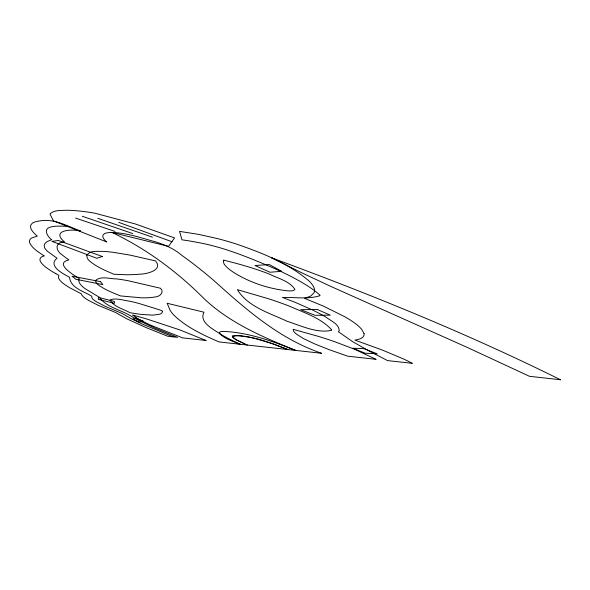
<?xml version="1.0" encoding="UTF-8"?>
<svg xmlns="http://www.w3.org/2000/svg" width="590" height="590" viewBox="0 0 590 590"><rect width="100%" height="100%" fill="white"/><g stroke="black" fill="none" stroke-linecap="round" stroke-linejoin="round"><path stroke-width="0.89" d="M66.965 226.228L56.729 226.125A82.194 15.377 16.8 0 0 49.929 227.305C42.841 229.281 47.871 237.151 51.765 239.724C48.461 240.742 42.657 242.984 44.516 247.468A89.82 15.635 16.7 0 0 47.635 251.443L57.046 258.243C47.207 265.861 63.668 274.062 69.495 277.271C70.608 288.075 83.987 291.423 91.841 296.239L91.701 297.5L92.748 299.027A51.47 7.338 16.5 0 0 96.48 301.8L105.3 306.387L122.211 313.497L130.921 318.519L142.397 324.102L173.106 336.838M75.564 218.071L114.984 231.428M82.298 216.272L132.743 233.552M97.837 218.33L152.449 237.165M118.715 222.364L172.096 241.782M239.282 344.169C232.63 340.873 224.347 339.036 219.443 333.173L219.473 332.524A39.552 5.679 15.5 0 1 222.393 331.388C247.77 332.126 272.233 341.064 295.583 350.401C263.236 337.251 229.953 323.143 204.243 298.828C177.391 271.82 146.394 248.788 111.923 232.431L110.005 232.504A51.323 10.155 16.6 0 0 104.614 233.596C100.352 235.535 104.364 240.278 106.738 241.989L53.373 220.844L49.958 213.934C54.236 209.804 61.013 210.608 66.493 210.246A94.319 18.851 16.8 0 1 94.503 213.108L135.434 223.994L174.574 237.94L168.541 246.384L111.923 232.431C125.449 232.836 138.51 237.003 151.409 240.72C162.552 243.663 173.158 247.962 182.044 255.514C193.085 263.339 203.661 271.791 213.927 280.604C246.369 309.794 279.512 338.977 321.639 353.292L219.008 341.92C203.277 335.076 187.229 327.686 174.581 315.812A303.245 46.241 13.9 0 1 170.2 310.532L167.162 303.267L203.97 312.206C198.675 322.487 213.705 329.375 220.409 334.11A168.386 25.444 14.7 0 0 234.665 341.603L240.432 344.295M247.417 345.069L235.734 339.597L232.519 337.288L232.327 335.828C251.421 334.796 270.183 342.93 287.846 349.546L272.425 343.631L256.635 338.948A26.144 3.761 15.5 0 0 247.918 337.008C243.161 336.632 237.541 334.309 233.08 336.521L233.389 337.561L236.31 339.788L244.584 343.867M55.703 273.62L58.875 275.36C57.245 278.421 60.645 281.194 62.702 282.994A95.138 14.374 16.4 0 0 70.217 288.038L81.339 293.827L82.069 295.428L83.898 297.264A64.76 9.248 16.4 0 0 88.611 300.435L98.309 305.355L115.507 312.486L127.27 319.05L147.117 328.011L167.708 336.234L177.583 337.332L154.713 327.996L139.675 320.923A128.937 18.452 15.7 0 1 130.419 315.709C120.272 309.603 106.547 307.353 99.304 297.242L85.13 288.702A108.582 16.66 16.1 0 1 81.162 285.228C79.525 283.517 78.05 280.943 79.208 278.576C74.657 275.53 53.498 263.501 68.919 259.866A120.456 21.373 16.3 0 1 62.245 254.895C55.209 250.706 54.723 241.635 64.686 242.129C50.076 229.776 72.496 228.854 80.727 231.081C67.149 226.088 53.646 217.946 38.704 221.103A93.854 17.538 16.9 0 0 32.48 223.079C27.162 227.15 33.999 233.308 37.332 236.125L31.816 237.91A108.803 18.939 16.7 0 0 29.795 243.014C32.752 248.943 38.933 252.328 44.198 255.942M55.829 273.642A103.125 16.638 16.6 0 1 44.044 255.883M95.484 280.53C95.801 284.513 100.588 286.187 103.427 288.208A50.165 7.869 16.5 0 0 112.528 292.647L120.508 295.915L141.054 297.788A144.919 23.6 17.6 0 0 154.949 296.969C159.411 296.969 164.927 292.33 160.436 288.237L127.647 280.626A69.369 10.922 16.3 0 0 116.215 278.864C109.666 278.959 100.779 275.655 95.484 280.53M364.052 333.549L364.008 335.452C362.496 338.955 358.167 339.464 354.863 340.083L382.453 350.106L403.486 358.956A117.108 17.811 15.1 0 1 412.336 363.337L387.542 360.593L368.271 350.563L352.518 341.581L338.409 331.757L339.228 330.584C338.97 323.976 330.99 320.997 326.425 317.457A117.734 20.303 15.8 0 0 312.685 310.089L295.457 302.449L282.662 297.5C294.919 297.036 308.091 299.565 319.876 295.693L320.068 295.295A147.139 28.128 16.2 0 0 303.813 283.547A149.631 28.563 16.3 0 0 272.882 267.794C248.272 257.262 223.241 246.937 196.758 242.269A74.805 15.207 15.9 0 0 183.962 240.101L181.963 239.828L179.537 231.376L198.469 234.348L217.356 238.559A68.447 14.462 15.9 0 1 235.749 243.84C261.79 252.763 288.436 263.111 309.448 281.364A128.701 25.953 16.2 0 1 313.998 292.802L310.768 296.025L304.632 298.393L323.386 306.092L345.12 316.926A133.038 23.253 15.7 0 1 358.713 326.263L361.412 328.94L364.052 333.549M98.523 297.426L98.287 299.322L114.416 303.341L114.327 301.446L98.523 297.426M86.833 255.249C86.354 260.02 91.826 262.602 95.056 265.028A60.32 10.591 16.6 0 0 105.027 270.368L113.804 274.239L125.257 274.719A236.066 43.291 18.7 0 0 139.616 274.18C146.246 274.173 163.607 270.338 155.509 260.92L129.66 255.028L112.69 252.247A74.591 13.223 16.5 0 0 102.358 251.355C97.232 251.547 90.064 250.212 86.833 255.249M331.617 329.758L331.484 330.297C317.243 333.697 300.517 325.525 287.065 321.27C269.689 313.039 247.955 306.925 237.372 289.661L268.693 298.806A87.143 14.934 15.6 0 1 289.609 306.24C304.056 312.663 320.82 317.907 331.617 329.758M162.353 311.682L162.162 312.427A95.344 13.998 17 0 1 159.897 314.153L152.958 315.141L141.512 314.441A77.762 11.358 16.9 0 1 129.903 312.678C123.391 308.924 113.959 306.962 110.124 300.155L110.455 299.668C116.459 297.862 122.963 300.281 129.011 301.07A34.08 4.926 16.4 0 1 138.466 303.312L158.865 309.625L162.265 310.856L162.353 311.682M223.721 260.161C222.282 263.811 226.398 266.702 228.714 268.87A85.063 17.575 14.9 0 0 235.668 273.664C251.51 283.171 269.505 288.916 287.846 290.855A22.855 4.536 15.3 0 0 293.532 290.509L294.911 289.343C289.587 281.046 277.971 278.443 269.446 274.121C254.585 268.31 239.201 263.973 223.721 260.161M135.405 318.003L132.971 318.991L139.041 322.147L143.355 321.174L135.405 318.003M102.306 256.51L96.797 258.272L51.964 241.362L58.469 240.506L102.306 256.51M281.651 271.326L269.94 272.241L254.976 265.522L269.283 264.541L281.651 271.326M317.398 309.529L300.671 309.676L315.023 315.296L330.26 315.163L317.398 309.529M363.905 348.638L352.791 348.218L365.173 353.218L377.172 353.794L363.905 348.638M205.999 340.482L182.612 337.886L150.03 324.935L139.137 319.485L132.676 315.053A69.827 9.034 16.4 0 1 147.006 319.065L180.164 330.017L205.999 340.482M375.948 359.31L347.702 356.176L329.397 349.767L314.684 343.904L303.644 338.653L296.445 334.11A71.501 11.608 14.6 0 1 293.296 330.378L293.201 329.338L317.995 336.263A80.203 12.213 15.2 0 1 334.832 341.743L354.848 349.369L375.948 359.31M560.5 379.753L529.496 376.317L466.933 347.267L331.204 286.6L299.941 271.931L271.54 257.793C369.657 293.945 466.756 333.298 560.5 379.753M100.47 281.614L72.054 276.216L75.793 279.276L102.852 284.609L100.47 281.614"/></g></svg>
